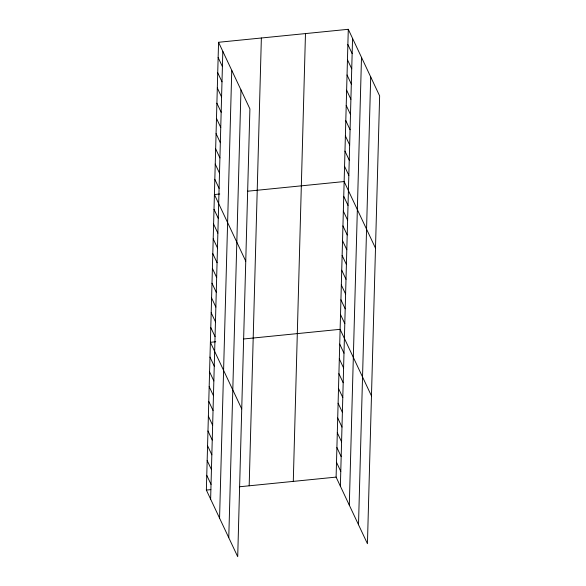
<?xml version="1.0" encoding="UTF-8"?>
<svg xmlns="http://www.w3.org/2000/svg" width="586" height="586" viewBox="0 0 586 586"><rect width="100%" height="100%" fill="white"/><g stroke="black" fill="none" stroke-linecap="round" stroke-linejoin="round"><path stroke-width="0.88" d="M218.556 42.28L249.9 108.893L237.711 556.7L206.36 490.079L218.556 42.28L348.289 29.3L379.64 95.921L367.444 543.72L336.1 477.107L348.289 29.3M210.63 499.155L222.819 51.356M219.567 518.149L231.756 70.342M228.774 537.714L240.963 89.907M249.175 485.801L261.363 37.995M293.286 481.384L305.474 33.585M340.371 486.175L352.56 38.376M349.307 505.169L361.496 57.362M358.515 524.734L370.704 76.927M219.757 193.995L214.41 194.53L245.754 261.151M247.409 191.234L344.143 181.55L375.494 248.171M215.736 341.77L210.389 342.305L241.732 408.925M243.388 339.008L340.122 329.325L371.473 395.946M206.36 490.079L210.821 489.632M239.366 486.783L336.1 477.107M347.872 44.529L352.142 53.597M347.461 59.75L351.732 68.826M347.044 74.979L351.314 84.047M346.634 90.2L350.904 99.276M346.216 105.429L350.487 114.497M345.806 120.65L350.069 129.726M345.388 135.879L349.659 144.954M344.971 151.1L349.241 160.176M344.561 166.329L348.831 175.404M343.74 196.332L348.011 205.408M343.337 211.107L347.608 220.182M342.935 225.888L347.205 234.957M342.539 240.663L346.802 249.739M342.136 255.437L346.407 264.513M341.733 270.219L346.004 279.295M341.33 284.994L345.601 294.069M340.927 299.776L345.198 308.844M340.525 314.55L344.795 323.626M218.139 57.501L222.409 66.577M217.721 72.73L221.991 81.806M339.719 344.107L343.989 353.182M217.311 87.951L221.581 97.027M339.316 358.881L343.586 367.957M216.893 103.18L221.164 112.256M338.913 373.663L343.184 382.731M216.483 118.409L220.754 127.477M338.51 388.437L342.781 397.513M216.066 133.63L220.336 142.706M338.107 403.212L342.378 412.288M215.648 148.859L219.918 157.927M337.712 417.994L341.975 427.069M215.238 164.08L219.508 173.156M337.309 432.768L341.579 441.844M214.82 179.309L219.091 188.377M336.906 447.55L341.177 456.619M336.503 462.325L340.774 471.4M214.007 209.312L218.278 218.38M213.604 224.086L217.875 233.162M213.201 238.861L217.472 247.937M212.799 253.643L217.069 262.718M212.396 268.417L216.666 277.493M211.993 283.199L216.263 292.268M211.59 297.974L215.86 307.049M211.187 312.756L215.458 321.824M210.784 327.53L215.055 336.606M209.986 357.086L214.256 366.155M209.583 371.861L213.853 380.937M209.18 386.643L213.451 395.711M208.777 401.417L213.048 410.493M208.374 416.192L212.645 425.268M207.971 430.974L212.242 440.049M207.569 445.748L211.839 454.824M207.166 460.53L211.436 469.598M206.763 475.305L211.033 484.38"/></g></svg>
